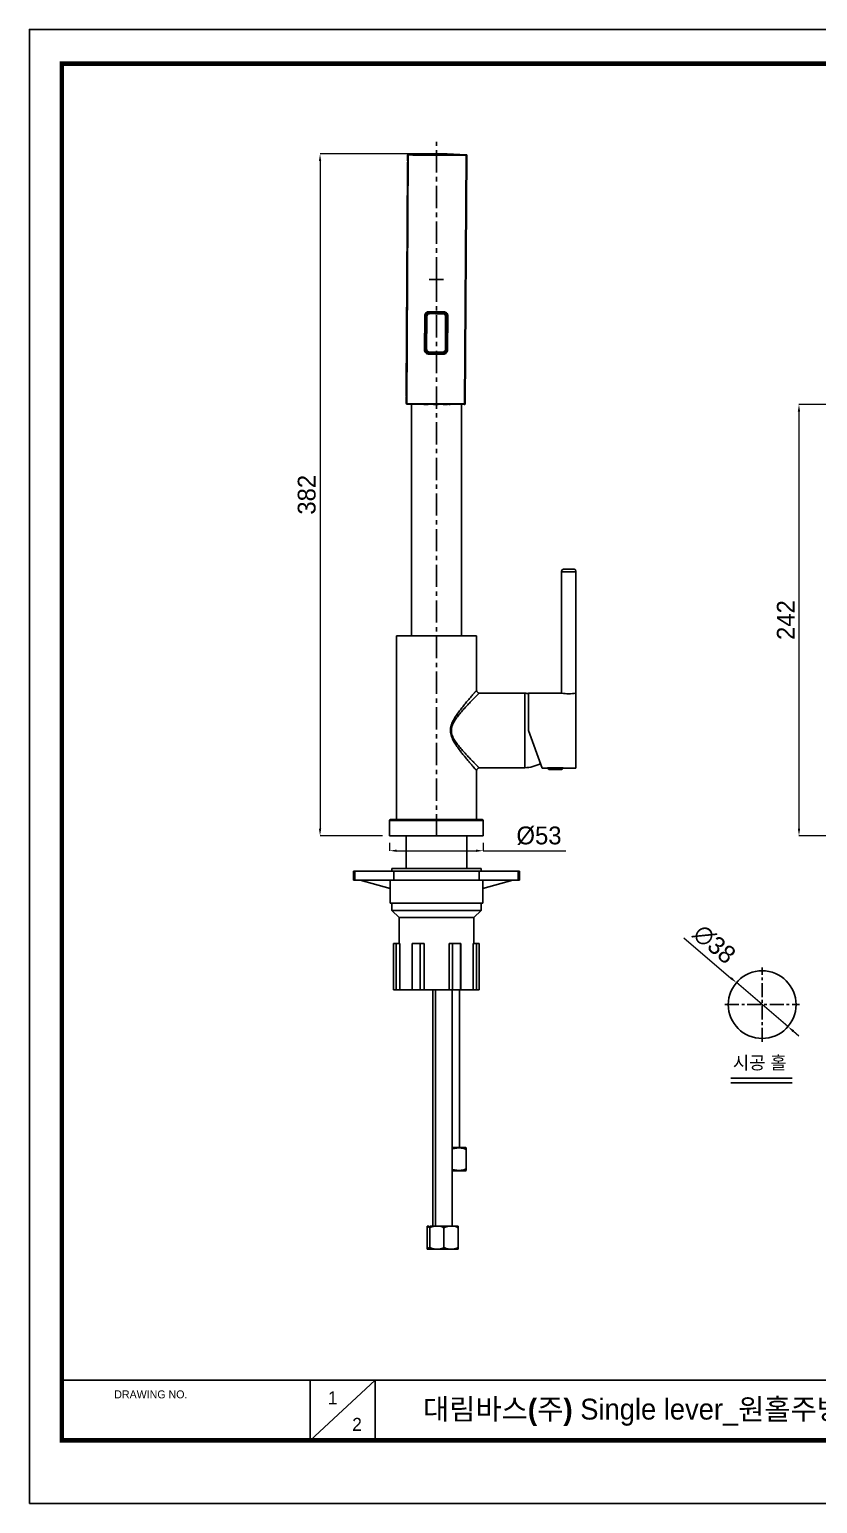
# Model space of a CAD drawing. Extents: x 0 to 1128, y 0 to 827.
# Drawn here: x 0 to 442, y 0 to 827 of the extents above; entities that cross this region are included whole.
import ezdxf

# ---------------------------------------------------------------- set-up
doc = ezdxf.new("R2010")
doc.units = 0
doc.header["$LTSCALE"] = 10
doc.header["$MEASUREMENT"] = 0
doc.header["$PDMODE"] = 3
doc.header["$PDSIZE"] = -10
doc.linetypes.add('CENTER', pattern=[2, 1.25, -0.25, 0.25, -0.25])
doc.layers.get('0').update_dxf_attribs({"linetype": 'CONTINUOUS'})
doc.layers.get('DEFPOINTS').update_dxf_attribs({"linetype": 'CONTINUOUS'})
doc.layers.add('02___PRT_ALL_AXES', color=7, linetype='CONTINUOUS')
doc.styles.add('Daelim Dimension', font='')
doc.styles.get('Daelim Dimension').set_extended_font_data('나눔고딕')
doc.dimstyles.new('DEFAULT', dxfattribs={"dimscale": 2, "dimtxt": 2, "dimasz": 2, "dimexe": 0, "dimexo": 2, "dimgap": 1, "dimtad": 1, "dimdec": 0, "dimzin": 9, "dimdsep": 46, "dimtxsty": 'Daelim Dimension', "dimcen": 0.5, "dimclrd": 5, "dimclre": 5, "dimclrt": 256, "dimadec": 1, "dimazin": 0, "dimtfac": 1, "dimtdec": 0, "dimtix": 1, "dimtmove": 0, "dimatfit": 3, "dimfxl": 1, "dimtolj": 1, "dimtzin": 1, "dimlwd": 9, "dimlwe": 9, "dimarcsym": 0})

# ---------------------------------------------------------------- blocks, each defined once
blk = doc.blocks.new('*D10')
at = {"color": 5, "lineweight": 9, "ltscale": 0.5, "transparency": 16777216}
for p, q in [((201.99, 370.6), (201.99, 366.15)), ((205.99, 366.15), (250.49, 366.15)), ((254.49, 370.6), (254.49, 366.15)), ((254.49, 366.15), (300.87, 366.15))]:
    blk.add_line(p, q, dxfattribs=at)
at = {"color": 5, "ltscale": 0.5, "transparency": 16777216}
for points in [[(205.99, 366.81), (205.99, 365.48), (201.99, 366.15)], [(250.49, 366.81), (250.49, 365.48), (254.49, 366.15)]]:
    blk.add_solid(points, dxfattribs=at)
at = {"layer": 'DEFPOINTS', "color": 0, "ltscale": 0.5, "transparency": 16777216}
for p in [(201.99, 374.6), (254.49, 374.6), (254.49, 366.15)]:
    blk.add_point(p, dxfattribs=at)
at = {"color": 7, "ltscale": 0.5, "transparency": 16777216, "insert": (285.75, 374.54), "char_height": 10, "attachment_point": 5, "style": 'Daelim Dimension'}
blk.add_mtext('\\A1;%%c53', dxfattribs=at)
blk = doc.blocks.new('*D13')
at = {"color": 5, "lineweight": 9, "ltscale": 0.5, "transparency": 16777216}
for p, q in [((366.95, 317.31), (393.41, 294.75)), ((425.37, 267.5), (396.45, 292.16)), ((428.42, 264.91), (431.46, 262.31))]:
    blk.add_line(p, q, dxfattribs=at)
at = {"color": 5, "ltscale": 0.5, "transparency": 16777216}
for points in [[(393.84, 295.26), (392.98, 294.25), (396.45, 292.16)], [(428.85, 265.42), (427.98, 264.4), (425.37, 267.5)]]:
    blk.add_solid(points, dxfattribs=at)
at = {"layer": 'DEFPOINTS', "color": 0, "ltscale": 0.5, "transparency": 16777216}
for p in [(396.45, 292.16), (425.37, 267.5)]:
    blk.add_point(p, dxfattribs=at)
at = {"color": 7, "ltscale": 0.5, "transparency": 16777216, "insert": (384.1, 313.71), "char_height": 10, "attachment_point": 5, "rotation": 319.55239, "style": 'Daelim Dimension'}
blk.add_mtext('\\A1;∅38', dxfattribs=at)
blk = doc.blocks.new('*D15')
at = {"color": 5, "lineweight": 9, "ltscale": 0.5, "transparency": 16777216}
for p, q in [((224.24, 757.03), (162.96, 757.03)), ((162.96, 753.03), (162.96, 378.6)), ((197.99, 374.6), (162.96, 374.6))]:
    blk.add_line(p, q, dxfattribs=at)
at = {"color": 5, "ltscale": 0.5, "transparency": 16777216}
for points in [[(162.29, 753.03), (163.63, 753.03), (162.96, 757.03)], [(162.29, 378.6), (163.63, 378.6), (162.96, 374.6)]]:
    blk.add_solid(points, dxfattribs=at)
at = {"layer": 'DEFPOINTS', "color": 0, "ltscale": 0.5, "transparency": 16777216}
for p in [(228.24, 757.03), (162.96, 374.6), (201.99, 374.6)]:
    blk.add_point(p, dxfattribs=at)
at = {"color": 7, "ltscale": 0.5, "transparency": 16777216, "insert": (155.51, 565.82), "char_height": 10, "attachment_point": 5, "rotation": 90, "style": 'Daelim Dimension'}
blk.add_mtext('\\A1;382', dxfattribs=at)
blk = doc.blocks.new('*D11')
at = {"color": 5, "lineweight": 9, "ltscale": 0.5, "transparency": 16777216}
for p, q in [((468.5, 616.47), (431.55, 616.47)), ((431.55, 612.47), (431.55, 378.6)), ((709.28, 374.6), (431.55, 374.6))]:
    blk.add_line(p, q, dxfattribs=at)
at = {"color": 5, "ltscale": 0.5, "transparency": 16777216}
for points in [[(430.89, 612.47), (432.22, 612.47), (431.55, 616.47)], [(430.89, 378.6), (432.22, 378.6), (431.55, 374.6)]]:
    blk.add_solid(points, dxfattribs=at)
at = {"layer": 'DEFPOINTS', "color": 0, "ltscale": 0.5, "transparency": 16777216}
for p in [(472.5, 616.47), (431.55, 374.6), (713.28, 374.6)]:
    blk.add_point(p, dxfattribs=at)
at = {"color": 7, "ltscale": 0.5, "transparency": 16777216, "insert": (424.16, 495.54), "char_height": 10, "attachment_point": 5, "rotation": 90, "style": 'Daelim Dimension'}
blk.add_mtext('\\A1;242', dxfattribs=at)

msp = doc.modelspace()

# ---------------------------------------------------------------- linework, layer by layer
at = {"color": 9, "linetype": 'Continuous'}
for p, q in [((212.35, 756.4), (211.52, 616.95)), ((212.46, 756.4), (211.63, 616.95)), ((212.35, 756.4), (212.06, 756.4)), ((212.46, 756.4), (212.35, 756.4)), ((212.65, 756.7), (212.47, 756.7)), ((212.65, 756.7), (212.69, 756.7)), ((244.03, 616.76), (244.86, 756.21)), ((244.14, 616.76), (244.97, 756.21)), ((244.67, 756.51), (244.63, 756.51)), ((244.98, 756.52), (244.67, 756.51)), ((244.97, 756.21), (244.86, 756.21)), ((244.98, 756.52), (244.95, 756.52)), ((245.26, 756.22), (244.97, 756.21)), ((212.05, 749.36), (211.3, 624.04)), ((212.11, 749.36), (211.36, 624.04)), ((212.26, 751.56), (211.49, 621.85)), ((212.11, 749.36), (212.05, 749.36)), ((212.12, 749.78), (212.06, 749.84)), ((212.11, 749.36), (212.14, 749.33)), ((212.14, 749.27), (212.14, 749.27)), ((212.28, 751.56), (212.26, 751.56)), ((212.29, 751.95), (212.29, 751.95)), ((221.65, 666.2), (222.04, 666.2)), ((222.04, 666.2), (222.05, 666.19)), ((222.38, 665.88), (222.49, 665.76)), ((224.51, 667.75), (224.41, 667.85)), ((224.5, 667.41), (224.69, 667.41)), ((224.69, 667.41), (225.92, 667.4)), ((225.92, 667.4), (227.68, 667.39)), ((226.04, 667.4), (226.79, 667.4)), ((226.79, 667.4), (228.13, 667.39)), ((227.68, 667.39), (229, 667.39)), ((228.42, 667.39), (229, 667.39)), ((231.86, 667.81), (231.76, 667.71)), ((232.28, 668.46), (232.23, 668.16)), ((233.74, 665.7), (233.86, 665.81)), ((234.2, 666.12), (234.2, 666.12)), ((234.59, 666.12), (234.2, 666.12)), ((221.54, 647.09), (221.93, 647.08)), ((221.93, 647.08), (221.93, 647.09)), ((222.39, 647.51), (222.27, 647.4)), ((223.85, 644.74), (223.9, 645.04)), ((224.27, 645.4), (224.37, 645.5)), ((228.45, 645.81), (227.13, 645.82)), ((227.71, 645.82), (227.13, 645.82)), ((229.34, 645.81), (228, 645.82)), ((230.21, 645.8), (228.89, 645.81)), ((230.09, 645.8), (229.34, 645.81)), ((231.44, 645.8), (230.21, 645.81)), ((231.63, 645.8), (231.44, 645.8)), ((231.62, 645.46), (231.72, 645.36)), ((233.75, 647.33), (233.64, 647.44)), ((234.09, 647.01), (234.08, 647.02)), ((234.48, 647.01), (234.09, 647.01)), ((211.36, 624.04), (211.3, 624.04)), ((211.39, 624.08), (211.36, 624.04)), ((211.39, 624.13), (211.39, 624.13)), ((211.49, 621.85), (211.51, 621.85)), ((211.51, 621.45), (211.51, 621.45)), ((306.44, 522.55), (298.44, 522.55)), ((254.49, 383.1), (201.99, 383.1)), ((182.47, 354.7), (182.47, 349.7)), ((204.32, 349.7), (204.32, 354.7)), ((252.17, 354.7), (252.17, 349.7)), ((274.02, 349.7), (274.02, 354.7)), ((205.63, 314.2), (205.63, 288.2)), ((214.69, 288.2), (214.69, 314.2)), ((219.17, 314.2), (219.17, 288.2)), ((237.18, 288.2), (237.18, 314.2)), ((241.79, 314.2), (241.79, 288.2)), ((250.73, 288.2), (250.73, 314.2))]:
    msp.add_line(p, q, dxfattribs=at)
at = {"color": 7, "linetype": 'Continuous'}
for p, q in [((212.06, 756.4), (212.04, 753.05)), ((212.04, 753.05), (212.24, 753.05)), ((212.34, 756.7), (212.22, 756.66)), ((212.28, 752.55), (212.23, 752.55)), ((212.36, 756.7), (212.34, 756.7)), ((245.26, 756.22), (244.43, 616.76)), ((211.28, 624.02), (212.03, 749.44)), ((212.29, 751.95), (211.51, 621.45)), ((212.04, 752.35), (212.02, 749.88)), ((212.03, 749.88), (212.02, 749.88)), ((212.02, 749.88), (212.02, 749.88)), ((212.03, 749.84), (212.03, 749.79)), ((212.03, 749.79), (212.03, 749.67)), ((212.03, 749.67), (212.03, 749.44)), ((212.04, 752.35), (212.23, 752.35)), ((212.12, 749.7), (212.13, 749.69)), ((221.65, 666.2), (221.54, 647.09)), ((221.93, 647.08), (222.04, 666.2)), ((222.38, 665.88), (222.27, 647.4)), ((223.99, 668.51), (224.04, 668.21)), ((223.99, 668.51), (232.28, 668.46)), ((224.04, 668.21), (232.23, 668.16)), ((233.75, 647.33), (233.86, 665.81)), ((234.2, 666.12), (234.09, 647.01)), ((234.48, 647.01), (234.59, 666.12)), ((232.09, 644.99), (223.9, 645.04)), ((232.14, 644.69), (232.09, 644.99)), ((232.14, 644.69), (223.85, 644.74)), ((211.25, 620.35), (211.23, 616.95)), ((211.27, 623.52), (211.25, 621.05)), ((211.44, 621.05), (211.25, 621.05)), ((211.45, 620.35), (211.25, 620.35)), ((211.28, 623.8), (211.27, 623.66)), ((211.27, 623.52), (211.27, 623.52)), ((211.28, 624.02), (211.28, 623.8)), ((211.35, 623.6), (211.35, 623.6)), ((211.36, 623.61), (211.36, 623.61)), ((211.38, 623.71), (211.37, 623.7)), ((211.38, 623.68), (211.38, 623.67)), ((211.45, 620.85), (211.49, 620.85)), ((211.47, 620.46), (211.47, 620.45)), ((211.23, 616.95), (244.43, 616.76)), ((211.55, 616.7), (244.1, 616.51)), ((214.24, 486.6), (214.24, 616.69)), ((219.68, 616.55), (219.68, 616.65)), ((219.68, 616.55), (220.54, 616.55)), ((219.78, 616.65), (219.78, 616.55)), ((220.54, 616.55), (220.54, 616.65)), ((221.22, 616.54), (221.22, 616.64)), ((221.22, 616.54), (223.59, 616.53)), ((223.06, 616.63), (223.06, 616.53)), ((223.59, 616.53), (223.59, 616.63)), ((226.53, 616.51), (226.53, 616.61)), ((226.53, 616.51), (229.13, 616.5)), ((229.13, 616.6), (229.13, 616.5)), ((232.06, 616.58), (232.06, 616.48)), ((232.06, 616.48), (234.43, 616.46)), ((232.6, 616.48), (232.6, 616.58)), ((234.43, 616.56), (234.43, 616.46)), ((235.11, 616.56), (235.11, 616.46)), ((235.11, 616.46), (235.98, 616.46)), ((235.87, 616.46), (235.87, 616.56)), ((235.98, 616.46), (235.98, 616.56)), ((242.24, 486.6), (242.24, 616.52)), ((298.44, 454.55), (298.44, 523.05)), ((299.44, 524.05), (305.44, 524.05)), ((306.44, 412.55), (306.44, 523.05)), ((250.74, 486.6), (205.74, 486.6)), ((205.74, 486.6), (205.74, 383.6)), ((250.74, 456.1), (250.74, 486.6)), ((252.24, 454.6), (277.74, 454.6)), ((277.74, 412.6), (277.74, 454.6)), ((279.94, 454.55), (298.44, 454.55)), ((279.94, 454.55), (279.94, 433.55)), ((279.94, 433.55), (287.59, 412.55)), ((250.74, 411.1), (250.74, 383.6)), ((252.24, 412.6), (277.74, 412.6)), ((287.59, 412.55), (290.56, 412.55)), ((299.34, 412.6), (290.54, 412.6)), ((291.52, 411.8), (298.36, 411.8)), ((299.33, 412.55), (306.44, 412.55)), ((201.99, 374.6), (201.99, 383.1)), ((253.99, 383.6), (202.49, 383.6)), ((254.49, 374.6), (254.49, 383.1)), ((201.99, 374.6), (254.49, 374.6)), ((211.24, 356.2), (211.24, 374.6)), ((245.24, 356.2), (245.24, 374.6)), ((253.24, 356.2), (203.24, 356.2)), ((203.24, 356.2), (203.24, 354.7)), ((253.24, 356.2), (253.24, 354.7)), ((181.74, 354.7), (181.74, 349.7)), ((274.74, 354.7), (181.74, 354.7)), ((181.74, 349.7), (274.74, 349.7)), ((202.24, 345.05), (185.41, 349.7)), ((202.24, 349.7), (202.24, 336.7)), ((271.08, 349.7), (254.24, 345.05)), ((254.24, 349.7), (254.24, 336.7)), ((274.74, 354.7), (274.74, 349.7)), ((202.24, 336.7), (254.24, 336.7)), ((203.24, 332.7), (203.24, 336.7)), ((203.24, 332.7), (253.24, 332.7)), ((207.24, 328.7), (203.24, 332.7)), ((249.24, 328.7), (253.24, 332.7)), ((253.24, 332.7), (253.24, 336.7)), ((249.24, 328.7), (207.24, 328.7)), ((207.24, 314.2), (207.24, 328.7)), ((249.24, 314.2), (249.24, 328.7)), ((207.61, 314.2), (204.24, 314.2)), ((204.24, 314.2), (204.24, 288.2)), ((207.61, 288.2), (207.61, 314.2)), ((221.3, 314.2), (214.66, 314.2)), ((214.66, 314.2), (214.66, 288.2)), ((221.3, 288.2), (221.3, 314.2)), ((241.94, 314.2), (235.33, 314.2)), ((235.33, 314.2), (235.33, 288.2)), ((241.94, 288.2), (241.94, 314.2)), ((252.24, 314.2), (248.91, 314.2)), ((248.91, 314.2), (248.91, 288.2)), ((252.24, 314.2), (252.24, 288.2)), ((204.24, 288.2), (252.24, 288.2)), ((226.24, 288.2), (226.24, 155.65)), ((227.74, 288.2), (227.74, 155.65)), ((237.14, 288.2), (237.14, 155.65)), ((241.14, 288.2), (241.14, 199.65)), ((244.44, 199.65), (237.14, 199.65)), ((244.94, 199.45), (244.44, 199.65)), ((244.94, 199.45), (244.94, 186.85)), ((237.14, 186.65), (244.44, 186.65)), ((244.44, 186.65), (244.94, 186.86)), ((224.02, 155.65), (222.94, 155.65)), ((222.94, 142.65), (222.94, 155.65)), ((240.44, 155.65), (224.44, 155.65)), ((224.44, 142.65), (224.44, 155.65)), ((232.44, 143.65), (232.44, 154.65)), ((240.44, 155.65), (240.44, 142.65)), ((222.94, 142.65), (240.44, 142.65))]:
    msp.add_line(p, q, dxfattribs=at)
at = {"color": 1, "linetype": 'CENTER', "ltscale": 0.628099}
for p, q in [((410.91, 258.93), (410.91, 300.73)), ((390.01, 279.83), (431.81, 279.83))]:
    msp.add_line(p, q, dxfattribs=at)
at = {"color": 5}
for p, q in [((393.29, 238.58), (427.69, 238.58)), ((393.29, 235.99), (427.69, 235.99)), ((18.14, 69.28), (926.74, 69.28))]:
    msp.add_line(p, q, dxfattribs=at)
at = {"color": 5, "ltscale": 40}
for p, q in [((157.42, 69.28), (157.42, 35.27)), ((157.42, 69.28), (157.42, 35.27)), ((193.81, 69.28), (157.42, 35.27)), ((193.81, 69.28), (157.42, 35.27)), ((193.81, 69.28), (193.81, 35.27)), ((193.81, 69.28), (193.81, 35.27))]:
    msp.add_line(p, q, dxfattribs=at)
at = {"ltscale": 0.5}
msp.add_lwpolyline([(0, 0), (1128.4, 0), (1128.4, 826.8), (0, 826.8)], close=True, dxfattribs=at)
at = {"color": 5, "linetype": 'ByBlock', "lineweight": 200, "const_width": 2.6}
msp.add_lwpolyline([(18.14, 35.4), (1110.14, 35.4), (1110.14, 807.6), (18.14, 807.6)], close=True, dxfattribs=at)
at = {"color": 7, "linetype": 'Continuous'}
for points in [[(212.22, 756.66), (212.12, 756.58), (212.07, 756.46), (212.06, 756.4)], [(212.26, 752.96), (212.26, 752.96), (212.26, 752.96)], [(212.26, 752.96), (212.26, 752.96), (212.26, 752.94), (212.26, 752.89), (212.27, 752.83), (212.27, 752.76), (212.28, 752.67)], [(212.28, 752.67), (212.28, 752.56), (212.28, 752.44), (212.29, 752.3), (212.29, 752.16), (212.29, 752), (212.29, 751.95)], [(212.36, 756.7), (222.58, 757.06), (234.32, 757), (244.98, 756.52)], [(212.47, 756.7), (212.38, 756.7), (212.36, 756.7)], [(245.26, 756.22), (245.25, 756.28), (245.2, 756.4), (245.1, 756.49), (244.98, 756.52)], [(212.14, 749.34), (211.39, 624.07), (211.39, 623.98), (211.39, 623.9), (211.39, 623.82), (211.38, 623.76), (211.38, 623.71), (211.38, 623.68)], [(212.03, 749.86), (212.03, 749.86), (212.03, 749.86), (212.03, 749.85), (212.03, 749.84)], [(212.13, 749.73), (212.13, 749.74), (212.13, 749.73), (212.13, 749.71), (212.13, 749.66), (212.14, 749.6), (212.14, 749.53)], [(212.14, 749.53), (212.14, 749.44), (212.14, 749.34)], [(211.27, 623.66), (211.27, 623.59), (211.27, 623.57), (211.27, 623.56), (211.27, 623.55), (211.27, 623.54)], [(211.51, 621.45), (211.51, 621.29), (211.5, 621.15), (211.5, 621.02), (211.5, 620.9), (211.49, 620.79), (211.49, 620.69), (211.48, 620.61), (211.48, 620.54), (211.47, 620.49), (211.47, 620.46)]]:
    msp.add_lwpolyline(points, dxfattribs=at)
at = {"color": 9, "linetype": 'Continuous'}
for points in [[(224.69, 667.41), (225.11, 667.41), (225.52, 667.4), (225.92, 667.4)], [(231.44, 645.8), (231.02, 645.8), (230.61, 645.8), (230.21, 645.8)]]:
    msp.add_lwpolyline(points, dxfattribs=at)
msp.add_circle((410.91, 279.83), 19)
at = {"color": 7, "linetype": 'Continuous'}
for centre, radius, start, end in [((212.34, 753.05), 0.3, 179.72758, 256.62507), ((212.24, 752.35), 0.2, 90.65791, 179.48174), ((212.22, 749.88), 0.2, 186.50442, 201.76291), ((232.72, 1436.13), 768.32, 269.38005, 269.93569), ((223.44, -118.04), 763.44, 89.37827, 89.93747), ((211.45, 621.05), 0.2, 179.834, 268.65783), ((211.55, 620.35), 0.3, 102.70111, 179.58819), ((211.47, 623.52), 0.2, 157.55283, 172.87053), ((211.55, 616.95), 0.25, 179.65787, 269.65787), ((244.1, 616.76), 0.25, 269.65787, 359.65787), ((299.44, 523.05), 1, 90, 180), ((305.44, 523.05), 1, 0, 90), ((252.24, 456.1), 1.5, 180, 270), ((277.07, 433.6), 20.91, 82.08877, 88.14601), ((277.07, 433.6), 20.91, 271.85399, 297.39282), ((252.24, 411.1), 1.5, 90, 180), ((291.52, 412.8), 1, 194.5397, 270), ((298.36, 412.8), 1, 270, 345.4603), ((202.49, 383.1), 0.5, 90, 180), ((253.99, 383.1), 0.5, 0, 90), ((226.53, 148.34), 7.26, 107.90373, 109.33318), ((226.57, 148.2), 7.41, 106.72181, 107.90432), ((226.53, 149.96), 7.27, 250.70386, 252.0987), ((226.57, 150.1), 7.41, 252.09822, 253.27824)]:
    msp.add_arc(centre, radius, start, end, dxfattribs=at)
at = {"color": 9, "linetype": 'Continuous'}
for centre, radius, start, end in [((212.43, 752.35), 0.2, 138.21995, 180.43891), ((204.1, 752.36), 8.18, 2.06357, 2.83854), ((201.24, 752.26), 11.04, 1.70464, 2.0927), ((199.82, 752.21), 12.47, 1.57201, 1.70936), ((198.65, 752.18), 13.64, 1.37685, 1.5712), ((196, 752.12), 16.29, 0.76839, 1.37094), ((212.21, 749.88), 0.182, 178.91014, 185.76851), ((180.01, 749.68), 32.01, 359.85612, 0.12473), ((141.04, 749.8), 70.99, 359.66313, 359.83853), ((227.75, 749.37), 15.7, 178.96783, 179.27345), ((237.2, 749.24), 25.15, 179.26311, 179.48543), ((247.6, 749.15), 35.56, 179.483, 179.66167), ((193.08, 749.38), 19.05, 359.65199, 359.98077), ((195.37, 751.64), 16.89, 359.70818, 0.75878), ((192.59, 752.07), 19.7, 0.31363, 0.78759), ((194.15, 752.07), 18.13, 0.00822, 0.31633), ((196.38, 752.07), 15.91, 359.55207, 0.01192), ((224.49, 665.75), 2, 89.6651, 179.65145), ((231.75, 665.71), 2, 359.6645, 89.65055), ((224.38, 647.5), 2, 179.6645, 269.65055), ((231.64, 647.46), 2, 269.6651, 359.65145), ((208.21, 623.64), 3.06, 358.39634, 358.578), ((150.4, 624.38), 60.88, 359.47691, 359.66764), ((182.23, 624.07), 29.05, 359.18408, 359.50067), ((211.52, 623.55), 0.215, 152.93735, 164.16153), ((214.27, 623.66), 2.94, 173.95235, 175.31714), ((215.64, 623.51), 4.32, 172.91605, 173.96638), ((192.64, 624.24), 18.75, 359.3135, 359.66603), ((197.43, 624.18), 13.96, 358.90349, 359.31782), ((211.64, 621.05), 0.201, 208.0218, 221.03757), ((195.1, 621.95), 16.39, 358.7421, 359.63072), ((203.77, 621.11), 7.73, 356.20758, 357.04663), ((199.35, 621.33), 12.16, 357.47702, 357.80386), ((201.39, 621.24), 10.12, 357.03964, 357.4794), ((192.38, 621.55), 19.13, 358.48187, 358.96775), ((195.41, 621.47), 16.09, 357.82626, 358.48593), ((193.41, 621.54), 18.1, 359.3973, 359.70931), ((192.24, 621.56), 19.27, 358.9627, 359.39752), ((321.41, 482.75), 100.26, 217.55043, 217.94763)]:
    msp.add_arc(centre, radius, start, end, dxfattribs=at)
at = {"ltscale": 0.5}
msp.add_arc((302.44, 475.63), 21.45, 259.2549, 280.7451, dxfattribs=at)
at = {"color": 9, "linetype": 'Continuous'}
for points, knots in [([(212.24, 753.05), (212.24, 753.05), (212.25, 753.04), (212.25, 753.03), (212.25, 753.01), (212.26, 752.96), (212.27, 752.88), (212.27, 752.81), (212.27, 752.77)], [0, 0, 0, 0, 0.026309, 0.079066, 0.160668, 0.271909, 0.581544, 1, 1, 1, 1]), ([(212.35, 756.4), (212.35, 756.48), (212.42, 756.63), (212.57, 756.7), (212.65, 756.7)], [0, 0, 0, 0, 0.500268, 1, 1, 1, 1]), ([(212.46, 756.4), (212.46, 756.47), (212.49, 756.59), (212.6, 756.68), (212.66, 756.7), (212.69, 756.7)], [0, 0, 0, 0, 0.537185, 0.777804, 1, 1, 1, 1]), ([(244.86, 756.21), (243.76, 756.22), (241.35, 756.24), (235.96, 756.27), (228.66, 756.32), (221.37, 756.36), (215.97, 756.39), (213.56, 756.4), (212.46, 756.4)], [0, 0, 0, 0, 0.101605, 0.222917, 0.5, 0.777083, 0.898395, 1, 1, 1, 1]), ([(244.63, 756.51), (243.55, 756.52), (241.18, 756.54), (235.86, 756.57), (228.66, 756.62), (221.47, 756.66), (216.15, 756.69), (213.77, 756.7), (212.69, 756.7)], [0, 0, 0, 0, 0.101447, 0.222742, 0.500017, 0.777276, 0.89856, 1, 1, 1, 1]), ([(244.86, 756.21), (244.86, 756.28), (244.83, 756.39), (244.72, 756.49), (244.66, 756.51), (244.63, 756.51)], [0, 0, 0, 0, 0.537158, 0.777796, 1, 1, 1, 1]), ([(244.97, 756.21), (244.97, 756.28), (244.91, 756.44), (244.75, 756.51), (244.67, 756.51)], [0, 0, 0, 0, 0.500334, 1, 1, 1, 1]), ([(212.03, 749.85), (212.03, 749.85), (212.03, 749.86), (212.03, 749.88), (212.03, 749.88)], [0, 0, 0, 0, 0.429555, 1, 1, 1, 1]), ([(212.03, 749.75), (212.03, 749.76), (212.03, 749.79), (212.03, 749.82), (212.03, 749.85)], [0, 0, 0, 0, 0.313669, 1, 1, 1, 1]), ([(212.06, 749.84), (212.06, 749.85), (212.06, 749.82), (212.06, 749.8), (212.05, 749.73), (212.05, 749.68), (212.05, 749.65)], [0, 0, 0, 0, 0.043373, 0.213109, 0.533536, 1, 1, 1, 1]), ([(212.09, 749.61), (212.09, 749.63), (212.09, 749.66), (212.09, 749.69), (212.11, 749.71), (212.12, 749.71), (212.12, 749.7)], [0, 0, 0, 0, 0.471829, 0.754954, 0.883086, 1, 1, 1, 1]), ([(212.11, 749.36), (212.1, 749.38), (212.1, 749.47), (212.09, 749.55), (212.09, 749.61)], [0, 0, 0, 0, 0.273462, 1, 1, 1, 1]), ([(212.13, 749.77), (212.13, 749.77), (212.13, 749.77), (212.13, 749.78), (212.12, 749.78)], [0, 0, 0, 0, 0.379203, 1, 1, 1, 1]), ([(212.14, 749.38), (212.14, 749.46), (212.14, 749.58), (212.13, 749.71), (212.13, 749.75), (212.13, 749.77)], [0, 0, 0, 0, 0.655653, 0.877812, 1, 1, 1, 1]), ([(212.24, 752.29), (212.24, 752.31), (212.24, 752.33), (212.23, 752.35), (212.23, 752.35), (212.23, 752.35)], [0, 0, 0, 0, 0.725076, 0.912822, 1, 1, 1, 1]), ([(212.26, 751.87), (212.26, 751.95), (212.25, 752.09), (212.25, 752.24), (212.24, 752.29)], [0, 0, 0, 0, 0.598551, 1, 1, 1, 1]), ([(222.49, 665.76), (222.5, 665.76), (222.54, 665.76), (222.61, 665.76), (222.71, 665.76), (222.79, 665.76), (222.84, 665.76)], [0, 0, 0, 0, 0.082519, 0.299946, 0.621116, 1, 1, 1, 1]), ([(222.73, 647.51), (222.73, 649.03), (222.74, 652.07), (222.75, 656.64), (222.79, 661.2), (222.82, 664.24), (222.84, 665.76)], [0, 0, 0, 0, 0.25, 0.5, 0.75, 1, 1, 1, 1]), ([(222.84, 665.76), (222.84, 665.98), (222.93, 666.41), (223.3, 666.96), (223.85, 667.32), (224.29, 667.41), (224.5, 667.41)], [0, 0, 0, 0, 0.249818, 0.500029, 0.750203, 1, 1, 1, 1]), ([(224.51, 667.75), (224.5, 667.74), (224.51, 667.71), (224.5, 667.63), (224.5, 667.53), (224.5, 667.45), (224.5, 667.41)], [0, 0, 0, 0, 0.081585, 0.300843, 0.633453, 1, 1, 1, 1]), ([(231.76, 667.71), (231.76, 667.7), (231.76, 667.66), (231.76, 667.59), (231.76, 667.49), (231.76, 667.41), (231.76, 667.36)], [0, 0, 0, 0, 0.081586, 0.300846, 0.633457, 1, 1, 1, 1]), ([(231.76, 667.36), (231.97, 667.36), (232.41, 667.27), (232.95, 666.9), (233.32, 666.35), (233.4, 665.91), (233.4, 665.7)], [0, 0, 0, 0, 0.249794, 0.499967, 0.750178, 1, 1, 1, 1]), ([(233.4, 665.7), (233.4, 664.18), (233.39, 661.14), (233.38, 656.57), (233.34, 652.01), (233.31, 648.97), (233.29, 647.44)], [0, 0, 0, 0, 0.25, 0.5, 0.75, 1, 1, 1, 1]), ([(233.74, 665.7), (233.74, 665.7), (233.7, 665.7), (233.63, 665.7), (233.53, 665.7), (233.45, 665.7), (233.4, 665.7)], [0, 0, 0, 0, 0.082568, 0.300009, 0.621158, 1, 1, 1, 1]), ([(222.39, 647.51), (222.39, 647.51), (222.43, 647.51), (222.5, 647.51), (222.6, 647.51), (222.68, 647.51), (222.73, 647.51)], [0, 0, 0, 0, 0.082568, 0.300009, 0.621158, 1, 1, 1, 1]), ([(224.37, 645.84), (224.16, 645.84), (223.72, 645.93), (223.18, 646.31), (222.81, 646.86), (222.73, 647.29), (222.73, 647.51)], [0, 0, 0, 0, 0.249794, 0.499967, 0.750178, 1, 1, 1, 1]), ([(224.37, 645.5), (224.37, 645.51), (224.37, 645.54), (224.37, 645.62), (224.37, 645.72), (224.37, 645.8), (224.37, 645.84)], [0, 0, 0, 0, 0.081586, 0.300846, 0.633457, 1, 1, 1, 1]), ([(231.62, 645.46), (231.63, 645.47), (231.62, 645.5), (231.63, 645.57), (231.63, 645.68), (231.63, 645.76), (231.63, 645.8)], [0, 0, 0, 0, 0.081585, 0.300843, 0.633453, 1, 1, 1, 1]), ([(233.29, 647.44), (233.29, 647.23), (233.2, 646.8), (232.83, 646.25), (232.28, 645.88), (231.84, 645.8), (231.63, 645.8)], [0, 0, 0, 0, 0.249818, 0.500029, 0.750203, 1, 1, 1, 1]), ([(233.64, 647.44), (233.63, 647.44), (233.59, 647.45), (233.52, 647.44), (233.42, 647.44), (233.34, 647.44), (233.29, 647.44)], [0, 0, 0, 0, 0.082519, 0.299947, 0.621116, 1, 1, 1, 1]), ([(211.27, 623.57), (211.27, 623.57), (211.27, 623.6), (211.27, 623.63), (211.27, 623.66)], [0, 0, 0, 0, 0.194067, 1, 1, 1, 1]), ([(211.27, 623.52), (211.27, 623.52), (211.27, 623.53), (211.27, 623.55), (211.27, 623.56)], [0, 0, 0, 0, 0.082971, 1, 1, 1, 1]), ([(211.3, 624.04), (211.3, 624.02), (211.3, 623.93), (211.3, 623.83), (211.3, 623.76)], [0, 0, 0, 0, 0.260817, 1, 1, 1, 1]), ([(211.3, 623.76), (211.3, 623.75), (211.3, 623.71), (211.3, 623.66), (211.3, 623.63)], [0, 0, 0, 0, 0.290869, 1, 1, 1, 1]), ([(211.3, 623.63), (211.3, 623.63), (211.3, 623.6), (211.3, 623.58), (211.3, 623.57)], [0, 0, 0, 0, 0.358849, 1, 1, 1, 1]), ([(211.3, 623.57), (211.3, 623.56), (211.3, 623.56), (211.31, 623.56), (211.31, 623.56)], [0, 0, 0, 0, 0.792764, 1, 1, 1, 1]), ([(211.32, 623.57), (211.32, 623.57), (211.32, 623.56), (211.31, 623.57), (211.31, 623.57)], [0, 0, 0, 0, 0.651053, 1, 1, 1, 1]), ([(211.31, 623.57), (211.31, 623.57), (211.31, 623.56), (211.31, 623.56), (211.31, 623.56)], [0, 0, 0, 0, 0.486411, 1, 1, 1, 1]), ([(211.34, 623.79), (211.34, 623.8), (211.34, 623.83), (211.34, 623.87), (211.34, 623.9)], [0, 0, 0, 0, 0.223058, 1, 1, 1, 1]), ([(211.37, 623.7), (211.36, 623.7), (211.35, 623.69), (211.34, 623.71), (211.34, 623.74), (211.34, 623.77), (211.34, 623.79)], [0, 0, 0, 0, 0.117893, 0.24607, 0.528828, 1, 1, 1, 1]), ([(211.37, 623.62), (211.37, 623.62), (211.37, 623.63), (211.38, 623.65), (211.38, 623.67), (211.38, 623.72), (211.38, 623.8), (211.39, 623.88), (211.39, 623.92)], [0, 0, 0, 0, 0.022127, 0.071157, 0.150774, 0.263076, 0.583022, 1, 1, 1, 1]), ([(211.44, 621.05), (211.45, 621.05), (211.45, 621.07), (211.45, 621.08), (211.45, 621.09)], [0, 0, 0, 0, 0.278263, 1, 1, 1, 1]), ([(211.45, 621.09), (211.46, 621.15), (211.47, 621.32), (211.48, 621.49), (211.48, 621.59)], [0, 0, 0, 0, 0.380574, 1, 1, 1, 1]), ([(211.48, 620.6), (211.48, 620.56), (211.47, 620.5), (211.47, 620.43), (211.46, 620.38), (211.46, 620.36), (211.45, 620.35), (211.45, 620.35), (211.45, 620.35), (211.45, 620.35), (211.45, 620.35)], [0, 0, 0, 0, 0.424471, 0.735041, 0.848204, 0.93144, 0.959718, 0.978176, 0.988016, 1, 1, 1, 1]), ([(211.84, 616.7), (211.8, 616.7), (211.71, 616.72), (211.65, 616.79), (211.63, 616.82)], [0, 0, 0, 0, 0.499749, 1, 1, 1, 1]), ([(211.71, 616.83), (211.72, 616.82), (211.73, 616.78), (211.76, 616.75), (211.78, 616.74)], [0, 0, 0, 0, 0.262713, 1, 1, 1, 1]), ([(243.77, 616.51), (243.81, 616.51), (243.88, 616.53), (243.92, 616.6), (243.94, 616.63)], [0, 0, 0, 0, 0.470576, 1, 1, 1, 1]), ([(250.74, 456.1), (250.74, 456.1), (250.74, 456.1), (250.74, 456.09), (250.73, 456.08), (250.71, 456.06), (250.68, 456.03), (250.65, 456), (250.59, 455.93), (250.5, 455.83), (250.38, 455.68), (250.22, 455.51), (250.04, 455.3), (249.84, 455.07), (249.61, 454.81), (249.27, 454.42), (248.79, 453.87), (248.16, 453.14), (247.48, 452.34), (246.74, 451.48), (245.95, 450.55), (245.13, 449.57), (243.98, 448.17), (242.5, 446.33), (240.71, 443.99), (238.96, 441.49), (237.64, 439.24), (236.78, 437.31), (236.29, 435.77), (236.04, 434.17), (236.09, 432.54), (236.42, 430.96), (236.96, 429.45), (237.65, 428.01), (238.68, 426.19), (240.1, 424.07), (241.31, 422.44), (241.92, 421.65)], [0, 0, 0, 0, 0.000136, 0.000305, 0.000542, 0.001217, 0.00216, 0.00337, 0.004844, 0.008573, 0.013321, 0.019056, 0.025739, 0.033329, 0.041783, 0.051056, 0.071875, 0.095425, 0.121366, 0.14939, 0.179219, 0.210611, 0.243358, 0.312209, 0.384593, 0.459628, 0.536636, 0.575737, 0.615132, 0.654719, 0.694358, 0.733899, 0.773213, 0.812209, 0.850819, 0.926608, 1, 1, 1, 1]), ([(241.93, 423.49), (241.31, 424.22), (240.07, 425.73), (238.65, 427.73), (237.67, 429.47), (237.06, 430.86), (236.65, 432.34), (236.55, 433.89), (236.77, 435.41), (237.26, 436.86), (237.92, 438.22), (238.95, 439.93), (240.4, 441.89), (242.22, 444.09), (244.05, 446.14), (245.55, 447.75), (246.7, 448.97), (247.52, 449.82), (248.3, 450.63), (249.04, 451.38), (249.72, 452.07), (250.33, 452.69), (250.88, 453.24), (251.28, 453.64), (251.56, 453.92), (251.73, 454.1), (251.88, 454.25), (251.99, 454.36), (252.07, 454.43), (252.12, 454.47), (252.16, 454.51), (252.2, 454.54), (252.22, 454.57), (252.24, 454.58), (252.25, 454.59), (252.25, 454.6), (252.25, 454.6), (252.25, 454.6), (252.24, 454.6)], [0, 0, 0, 0, 0.075204, 0.152472, 0.191781, 0.23143, 0.271351, 0.311446, 0.351483, 0.391296, 0.430806, 0.469942, 0.546864, 0.621612, 0.693503, 0.761671, 0.794004, 0.824942, 0.854269, 0.881753, 0.907133, 0.930121, 0.950403, 0.967591, 0.974899, 0.981312, 0.986827, 0.991441, 0.993411, 0.995153, 0.996654, 0.997891, 0.998843, 0.999488, 0.99969, 0.999816, 0.99989, 1, 1, 1, 1]), ([(252.24, 412.6), (252.24, 412.6), (252.24, 412.61), (252.22, 412.62), (252.21, 412.64), (252.18, 412.66), (252.15, 412.7), (252.09, 412.76), (252, 412.85), (251.87, 412.98), (251.71, 413.13), (251.53, 413.31), (251.32, 413.52), (251.09, 413.75), (250.74, 414.1), (250.25, 414.6), (249.61, 415.24), (248.91, 415.96), (248.15, 416.74), (247.34, 417.57), (246.49, 418.45), (245.3, 419.71), (243.76, 421.38), (242.54, 422.77), (241.93, 423.49)], [0, 0, 0, 0, 0.00044, 0.001531, 0.003283, 0.005698, 0.008782, 0.012538, 0.022078, 0.034287, 0.049059, 0.066286, 0.085859, 0.107668, 0.131602, 0.185404, 0.246376, 0.313639, 0.386411, 0.463972, 0.545701, 0.631058, 0.810758, 1, 1, 1, 1]), ([(242.34, 421.1), (242.86, 420.43), (243.88, 419.16), (245.16, 417.61), (246.14, 416.44), (246.83, 415.62), (247.48, 414.86), (248.1, 414.14), (248.66, 413.49), (249.17, 412.9), (249.56, 412.45), (249.84, 412.13), (250.02, 411.92), (250.19, 411.74), (250.33, 411.57), (250.45, 411.43), (250.55, 411.32), (250.63, 411.24), (250.67, 411.19), (250.7, 411.16), (250.72, 411.14), (250.73, 411.12), (250.74, 411.11), (250.74, 411.1), (250.74, 411.1)], [0, 0, 0, 0, 0.193075, 0.37525, 0.461288, 0.543343, 0.620868, 0.693256, 0.759829, 0.819853, 0.872544, 0.89589, 0.917103, 0.936088, 0.952755, 0.967016, 0.978798, 0.98803, 0.991674, 0.994664, 0.996995, 0.998663, 0.999665, 1, 1, 1, 1])]:
    msp.add_open_spline(points, degree=3, knots=knots, dxfattribs=at)
for points in [[(212.24, 753.05), (212.24, 753.02), (212.24, 752.99), (212.26, 752.95)], [(212.07, 749.79), (212.06, 749.81), (212.06, 749.83), (212.06, 749.84)], [(212.12, 749.7), (212.09, 749.73), (212.08, 749.76), (212.07, 749.79)], [(212.13, 749.73), (212.13, 749.75), (212.12, 749.76), (212.12, 749.78)], [(222.49, 665.76), (222.46, 659.68), (222.42, 653.6), (222.39, 647.51)], [(224.51, 667.75), (226.92, 667.74), (229.34, 667.72), (231.76, 667.71)], [(229, 667.39), (229.92, 667.38), (230.84, 667.38), (231.76, 667.36)], [(233.64, 647.44), (233.67, 653.53), (233.71, 659.61), (233.74, 665.7)], [(227.13, 645.82), (226.21, 645.83), (225.29, 645.83), (224.37, 645.84)], [(231.62, 645.46), (229.21, 645.47), (226.79, 645.49), (224.37, 645.5)], [(211.31, 623.61), (211.31, 623.59), (211.31, 623.58), (211.31, 623.56)], [(211.37, 623.7), (211.35, 623.69), (211.34, 623.67), (211.33, 623.65)], [(211.38, 623.67), (211.37, 623.66), (211.37, 623.64), (211.37, 623.62)], [(211.47, 620.95), (211.45, 620.98), (211.44, 621.02), (211.44, 621.05)], [(211.45, 620.35), (211.45, 620.39), (211.45, 620.42), (211.47, 620.46)], [(211.63, 616.82), (211.61, 616.86), (211.59, 616.91), (211.59, 616.95)], [(211.69, 616.95), (211.69, 616.91), (211.7, 616.87), (211.71, 616.83)], [(211.78, 616.74), (211.8, 616.72), (211.82, 616.71), (211.85, 616.7)], [(211.85, 616.7), (211.86, 616.7), (211.87, 616.7), (211.88, 616.7)], [(243.94, 616.54), (243.9, 616.52), (243.85, 616.51), (243.81, 616.51)], [(243.94, 616.63), (243.96, 616.67), (243.97, 616.71), (243.97, 616.76)], [(244.03, 616.64), (244.01, 616.6), (243.98, 616.57), (243.94, 616.54)], [(244.06, 616.76), (244.06, 616.72), (244.05, 616.67), (244.03, 616.64)]]:
    msp.add_open_spline(points, degree=3, dxfattribs=at)
at = {"color": 7, "linetype": 'Continuous'}
for points, knots in [([(223.99, 668.51), (223.69, 668.52), (223.08, 668.4), (222.31, 667.89), (221.78, 667.12), (221.65, 666.5), (221.65, 666.2)], [0, 0, 0, 0, 0.24812, 0.496141, 0.746626, 1, 1, 1, 1]), ([(222.04, 666.2), (222.04, 666.46), (222.15, 666.99), (222.6, 667.66), (223.26, 668.11), (223.78, 668.21), (224.04, 668.21)], [0, 0, 0, 0, 0.254329, 0.504874, 0.752294, 1, 1, 1, 1]), ([(222.38, 665.88), (222.38, 666.14), (222.49, 666.67), (222.95, 667.33), (223.62, 667.76), (224.15, 667.85), (224.41, 667.85)], [0, 0, 0, 0, 0.252854, 0.503221, 0.751541, 1, 1, 1, 1]), ([(233.86, 665.81), (233.86, 666.07), (233.76, 666.6), (233.3, 667.27), (232.64, 667.7), (232.12, 667.81), (231.86, 667.81)], [0, 0, 0, 0, 0.252834, 0.503197, 0.751503, 1, 1, 1, 1]), ([(232.23, 668.16), (232.49, 668.16), (233.01, 668.05), (233.66, 667.6), (234.1, 666.92), (234.2, 666.39), (234.2, 666.12)], [0, 0, 0, 0, 0.247729, 0.495113, 0.745648, 1, 1, 1, 1]), ([(234.59, 666.12), (234.6, 666.43), (234.48, 667.04), (233.96, 667.82), (233.19, 668.34), (232.58, 668.46), (232.28, 668.46)], [0, 0, 0, 0, 0.253385, 0.503846, 0.751846, 1, 1, 1, 1]), ([(221.54, 647.09), (221.53, 646.78), (221.66, 646.16), (222.17, 645.39), (222.94, 644.87), (223.55, 644.74), (223.85, 644.74)], [0, 0, 0, 0, 0.253385, 0.503847, 0.751846, 1, 1, 1, 1]), ([(223.9, 645.04), (223.64, 645.05), (223.12, 645.16), (222.47, 645.61), (222.03, 646.29), (221.93, 646.82), (221.93, 647.08)], [0, 0, 0, 0, 0.247729, 0.495113, 0.745648, 1, 1, 1, 1]), ([(224.27, 645.4), (224.01, 645.4), (223.49, 645.5), (222.83, 645.94), (222.37, 646.61), (222.27, 647.14), (222.27, 647.4)], [0, 0, 0, 0, 0.248438, 0.496724, 0.747139, 1, 1, 1, 1]), ([(233.75, 647.33), (233.75, 647.07), (233.64, 646.54), (233.18, 645.88), (232.51, 645.45), (231.98, 645.35), (231.72, 645.36)], [0, 0, 0, 0, 0.252852, 0.503228, 0.751538, 1, 1, 1, 1]), ([(234.09, 647.01), (234.09, 646.75), (233.98, 646.21), (233.53, 645.54), (232.87, 645.1), (232.35, 644.99), (232.09, 644.99)], [0, 0, 0, 0, 0.254329, 0.504874, 0.752294, 1, 1, 1, 1]), ([(232.14, 644.69), (232.44, 644.69), (233.05, 644.81), (233.82, 645.32), (234.35, 646.09), (234.48, 646.7), (234.48, 647.01)], [0, 0, 0, 0, 0.24812, 0.496141, 0.746627, 1, 1, 1, 1]), ([(211.33, 623.59), (211.33, 623.59), (211.32, 623.58), (211.32, 623.58), (211.32, 623.57)], [0, 0, 0, 0, 0.173687, 1, 1, 1, 1]), ([(211.35, 623.6), (211.35, 623.6), (211.34, 623.58), (211.33, 623.59), (211.33, 623.59)], [0, 0, 0, 0, 0.658327, 1, 1, 1, 1]), ([(244.94, 198.65), (243.74, 199.19), (241.71, 199.51), (239.07, 199.4), (237.76, 199.13), (237.13, 198.92)], [0, 0, 0, 0, 0.499486, 0.748983, 1, 1, 1, 1]), ([(237.13, 187.38), (237.76, 187.17), (239.07, 186.9), (241.71, 186.79), (243.74, 187.11), (244.94, 187.65)], [0, 0, 0, 0, 0.25101, 0.500514, 1, 1, 1, 1]), ([(228.44, 155.65), (228.1, 155.65), (226.72, 155.58), (225.34, 155.18), (224.44, 154.65)], [0, 0, 0, 0, 0.248849, 1, 1, 1, 1]), ([(232.44, 154.65), (232.14, 154.83), (230.89, 155.43), (229.48, 155.65), (228.44, 155.65)], [0, 0, 0, 0, 0.254579, 1, 1, 1, 1]), ([(236.44, 155.65), (236.1, 155.65), (234.72, 155.58), (233.34, 155.18), (232.44, 154.65)], [0, 0, 0, 0, 0.248854, 1, 1, 1, 1]), ([(240.44, 154.65), (240.14, 154.83), (238.89, 155.43), (237.48, 155.65), (236.44, 155.65)], [0, 0, 0, 0, 0.254593, 1, 1, 1, 1]), ([(224.44, 143.65), (224.75, 143.47), (226, 142.87), (227.41, 142.65), (228.44, 142.65)], [0, 0, 0, 0, 0.254575, 1, 1, 1, 1]), ([(228.44, 142.65), (228.79, 142.65), (230.17, 142.72), (231.55, 143.12), (232.44, 143.65)], [0, 0, 0, 0, 0.24885, 1, 1, 1, 1]), ([(232.44, 143.65), (232.75, 143.47), (234, 142.87), (235.41, 142.65), (236.44, 142.65)], [0, 0, 0, 0, 0.254579, 1, 1, 1, 1]), ([(236.44, 142.65), (236.79, 142.65), (238.17, 142.72), (239.55, 143.12), (240.44, 143.65)], [0, 0, 0, 0, 0.248849, 1, 1, 1, 1])]:
    msp.add_open_spline(points, degree=3, knots=knots, dxfattribs=at)
for points in [[(211.35, 623.6), (211.35, 623.61), (211.35, 623.61), (211.36, 623.61)], [(211.36, 623.61), (211.37, 623.62), (211.37, 623.62), (211.37, 623.62)], [(224.12, 155.2), (223.71, 155.05), (223.32, 154.87), (222.94, 154.65)], [(222.94, 143.65), (223.32, 143.43), (223.72, 143.25), (224.13, 143.1)]]:
    msp.add_open_spline(points, degree=3, dxfattribs=at)
at = {"layer": '02___PRT_ALL_AXES', "color": 7, "linetype": 'CENTER'}
for q in [(228.24, 763.76), (224.24, 686.6), (228.24, 374.6), (232.24, 686.6)]:
    msp.add_line((228.24, 686.6), q, dxfattribs=at)

# ---------------------------------------------------------------- texts
at = {"color": 5, "ltscale": 40, "style": 'Daelim Dimension'}
msp.add_text('DRAWING NO.', height=4.453, dxfattribs=at).set_placement((47.56, 58.99))
at = {"attachment_point": 1, "style": 'Daelim Dimension'}
for s, insert, char_height, width in [('시공 홀', (394.47, 250.9), 7.287, 122.6352), ('1', (167.32, 62.9), 7.29, 10.17), ('2', (180.99, 48.05), 7.29, 10.17)]:
    msp.add_mtext(s, dxfattribs=dict(at, insert=insert, char_height=char_height, width=width))
at = {"color": 2, "insert": (220.72, 58.8), "char_height": 11.71149, "width": 518.4179, "attachment_point": 1, "style": 'Daelim Dimension'}
msp.add_mtext('{\\fPretendard Variable SemiBold|b0|i0|c129|p2;대림바스(주)\\fHYwulM|b0|i0|c129|p18; Single lever_}원홀주방수전{\\fHYwulM|b0|i0|c129|p18;_DL K2115SN}', dxfattribs=at)

# ---------------------------------------------------------------- dimensions: what is measured, and where the dimension line sits
at = {"color": 5, "ltscale": 0.5}
for base, p1, p2, picture, middle in [((162.96, 374.6), (228.24, 757.03), (201.99, 374.6), '*D15', (155.51, 565.82)), ((431.55, 374.6), (472.5, 616.47), (713.28, 374.6), '*D11', (424.16, 495.54))]:
    dim = msp.add_linear_dim(base=base, p1=p1, p2=p2, angle=90, dimstyle='DEFAULT', override={"dimtxt": 5, "dimclrt": 7}, dxfattribs=at)
    dim.commit()
    dim.dimension.update_dxf_attribs({"geometry": picture, "text_midpoint": middle})
dim = msp.add_linear_dim(base=(254.49428994, 366.14775069), p1=(201.99428994, 374.60298354), p2=(254.49428994, 374.60298354), text='%%c<>', dimstyle='DEFAULT', override={"dimtxt": 5, "dimclrt": 7}, dxfattribs=at)
dim.commit()
dim.dimension.update_dxf_attribs({"geometry": '*D10', "text_midpoint": (285.74737622, 366.14775069), "dimtype": 160})
dim = msp.add_diameter_dim_2p(p1=(425.37, 267.5), p2=(396.45, 292.16), dimstyle='DEFAULT', override={"dimtxt": 5, "dimclrt": 7}, dxfattribs=at)
dim.commit()
dim.dimension.update_dxf_attribs({"geometry": '*D13', "text_midpoint": (384.1, 313.71)})

doc.saveas('drawing.dxf')
